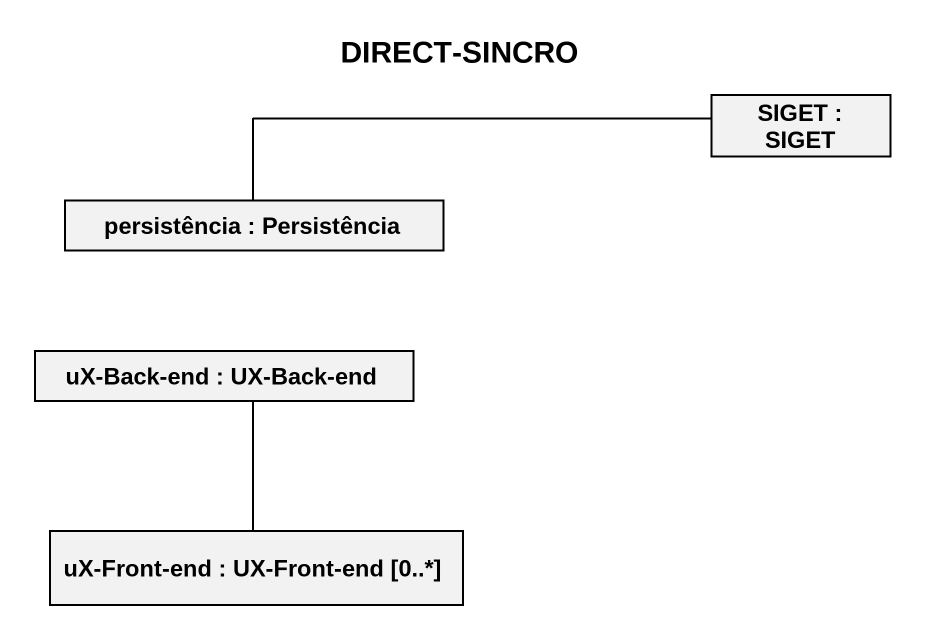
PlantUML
@startuml
title DIRECT-SINCRO
rectangle "SIGET : SIGET" as SIGET
rectangle "persistência : Persistência" as persistência
rectangle "uX-Back-end : UX-Back-end" as uX_Back_end
rectangle "uX-Front-end : UX-Front-end [0..*]" as uX_Front_end
persistência -right- SIGET
uX_Front_end -up- uX_Back_end
@enduml
